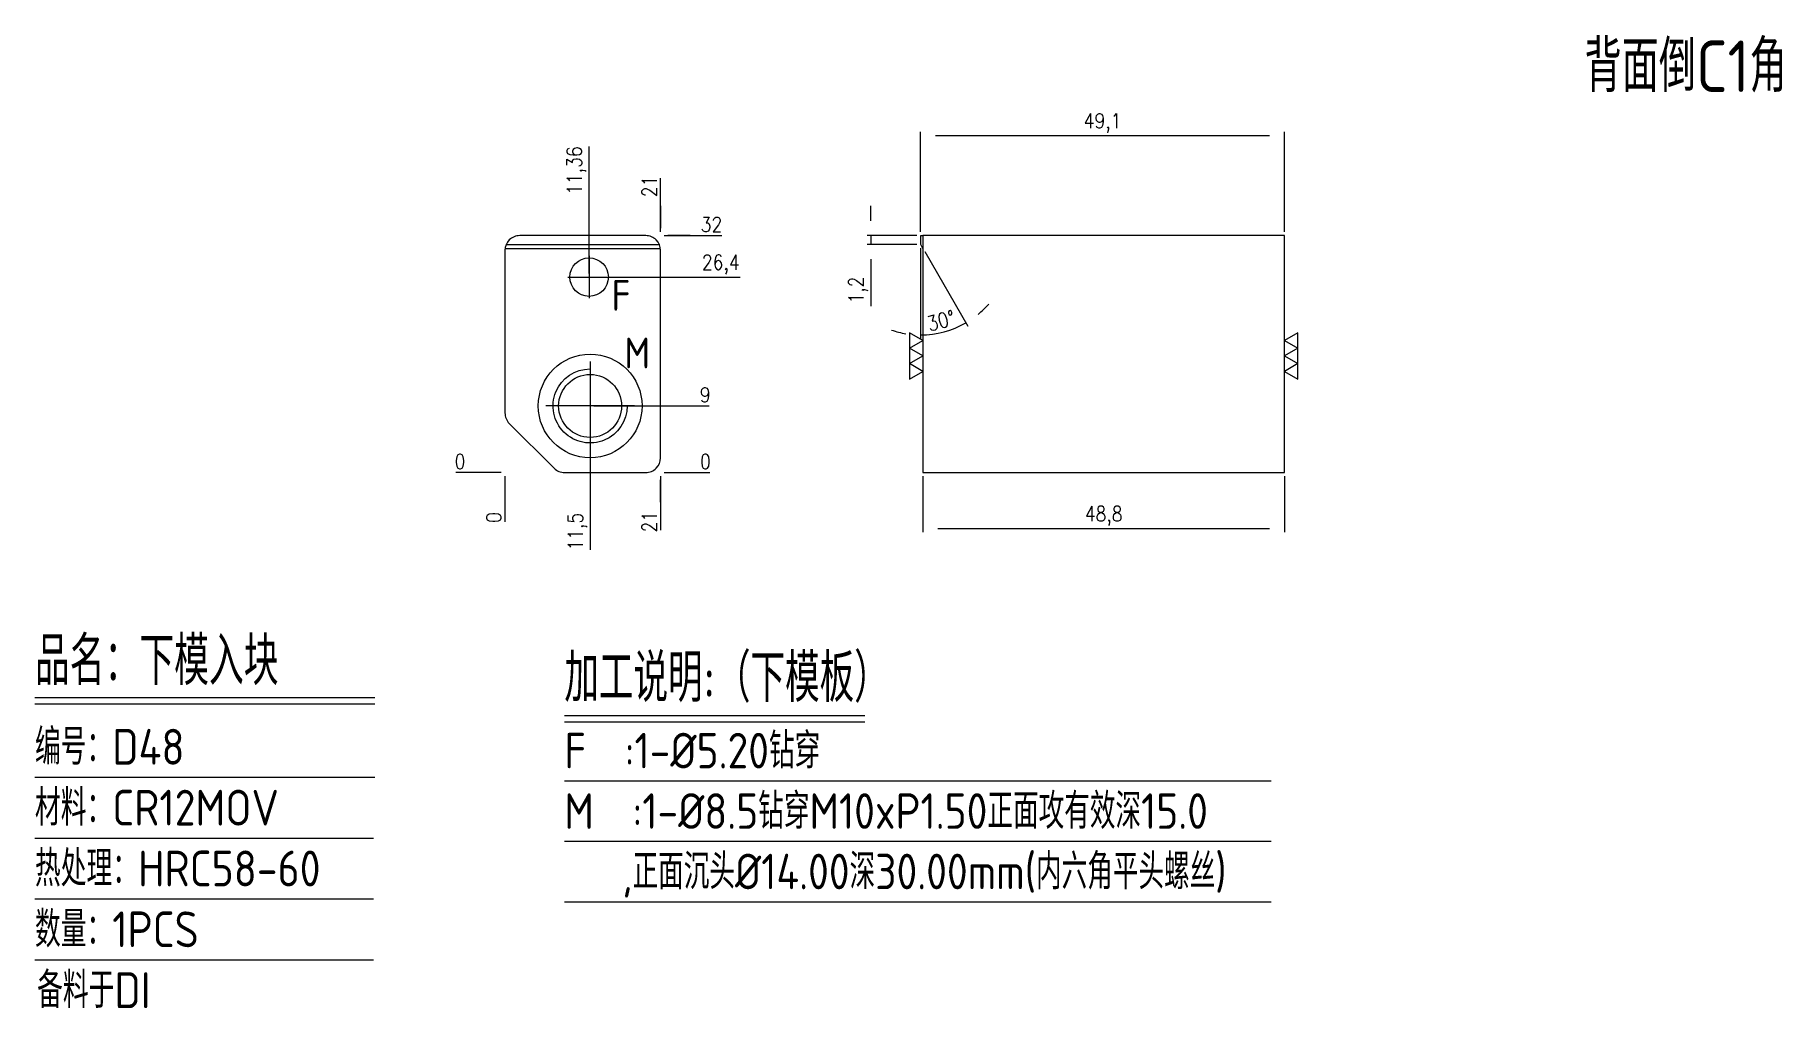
# Model space of a CAD drawing. Header units: millimetres. Extents: x 103960 to 104196, y -1112 to -980.
import ezdxf
from ezdxf.enums import TextEntityAlignment as Align

# ---------------------------------------------------------------- set-up
doc = ezdxf.new("R2010")
doc.units = ezdxf.units.MM
doc.linetypes.add('CENTER', pattern=[0])
for name, color, linetype in [('DIE_P', 2, 'Continuous'), ('DIM', 4, 'Continuous'), ('TEXT', 4, 'Continuous')]:
    doc.layers.add(name, color=color, linetype=linetype)
doc.styles.add('gbenor', font='gbenor.shx', dxfattribs={"bigfont": 'gbcbig.shx'})
doc.styles.get("Standard").update_dxf_attribs({"font": 'txt.shx', "width": 0.85, "bigfont": 'ctxt.shx'})
doc.dimstyles.new('T-2-WX', dxfattribs={"dimtxt": 2, "dimasz": 2, "dimexe": 0.5, "dimexo": 0.5, "dimgap": 0.5, "dimtad": 1, "dimtxsty": 'Standard', "dimblk": 'OPEN30', "dimcen": 0, "dimazin": 3, "dimtfac": 1, "dimtmove": 0, "dimatfit": 3, "dimldrblk": 'OPEN30', "dimlwd": -1, "dimlwe": -1})

# ---------------------------------------------------------------- blocks, each defined once
blk = doc.blocks.new('*D7579')
at = {"layer": 'Defpoints', "color": 0}
for p in [(104080.31, -1039.37), (104129.11, -1039.37), (104129.11, -1046.92)]:
    blk.add_point(p, dxfattribs=at)
at = {"layer": 'DIM', "color": 0}
for p, q in [((104080.31, -1039.87), (104080.31, -1047.42)), ((104129.11, -1039.87), (104129.11, -1047.42)), ((104082.31, -1046.92), (104127.11, -1046.92))]:
    blk.add_line(p, q, dxfattribs=at)
at = {"layer": 'DIM', "color": 0, "lineweight": 5, "insert": (104104.71, -1045.23), "char_height": 2, "attachment_point": 5}
blk.add_mtext('48,8', dxfattribs=at)
blk = doc.blocks.new('_Open30')
blk = doc.blocks.new('*D7580')
at = {"layer": 'Defpoints', "color": 0}
for p in [(104129.11, -993.86), (104080.01, -1007.37), (104129.11, -1007.37)]:
    blk.add_point(p, dxfattribs=at)
at = {"layer": 'DIM', "color": 0}
for p, q in [((104080.01, -1006.87), (104080.01, -993.36)), ((104082.01, -993.86), (104127.11, -993.86)), ((104129.11, -1006.87), (104129.11, -993.36))]:
    blk.add_line(p, q, dxfattribs=at)
at = {"layer": 'DIM', "color": 0, "lineweight": 5, "insert": (104104.56, -992.17), "char_height": 2, "attachment_point": 5}
blk.add_mtext('49,1', dxfattribs=at)
blk = doc.blocks.new('*D7581')
at = {"layer": 'Defpoints', "color": 0}
for p in [(104073.29, -1008.57), (104080.01, -1007.37), (104080.01, -1008.57)]:
    blk.add_point(p, dxfattribs=at)
at = {"layer": 'DIM', "color": 0}
for p, q in [((104073.29, -1005.37), (104073.29, -1003.37)), ((104079.51, -1007.37), (104072.79, -1007.37)), ((104079.51, -1008.57), (104072.79, -1008.57)), ((104073.29, -1007.37), (104073.29, -1008.57)), ((104073.29, -1010.57), (104073.29, -1016.89))]:
    blk.add_line(p, q, dxfattribs=at)
at = {"layer": 'DIM', "color": 0, "lineweight": 5, "insert": (104071.6, -1014.73), "char_height": 2, "attachment_point": 5, "rotation": 90}
blk.add_mtext('1,2', dxfattribs=at)
blk = doc.blocks.new('*D7582')
at = {"layer": 'Defpoints', "color": 0}
for p in [(104080.01, -1007.37), (104080.01, -1008.57), (104080.01, -1008.57), (104080.31, -1009.09), (104082.13, -1020.59)]:
    blk.add_point(p, dxfattribs=at)
at = {"layer": 'DIM', "color": 0}
for p, q in [((104080.01, -1009.07), (104080.01, -1021.28)), ((104080.56, -1009.53), (104086.37, -1019.58))]:
    blk.add_line(p, q, dxfattribs=at)
for start, end in [(309.3991, 318.7981), (251.2019, 260.6009), (270, 300)]:
    blk.add_arc((104080.01, -1008.57), 12.21, start, end, dxfattribs=at)
at = {"layer": 'DIM', "color": 0, "lineweight": 5, "insert": (104082.77, -1018.87), "char_height": 2, "attachment_point": 5, "rotation": 15}
blk.add_mtext('30%%d', dxfattribs=at)
blk = doc.blocks.new('*D7583')
at = {"layer": 'Defpoints', "color": 0}
for p in [(104023.9, -1039.37), (104044.9, -1039.37), (104049.9, -1039.37)]:
    blk.add_point(p, dxfattribs=at)
at = {"layer": 'DIM', "color": 0}
blk.add_line((104045.4, -1039.37), (104051.54, -1039.37), dxfattribs=at)
at = {"layer": 'DIM', "color": 0, "lineweight": 5, "insert": (104050.97, -1037.87), "char_height": 2, "attachment_point": 5}
blk.add_mtext('0', dxfattribs=at)
blk = doc.blocks.new('*D7584')
at = {"layer": 'Defpoints', "color": 0}
for p in [(104035.4, -1030.37), (104049.9, -1030.37), (104023.9, -1039.37)]:
    blk.add_point(p, dxfattribs=at)
at = {"layer": 'DIM', "color": 0}
for p, q in [((104035.9, -1030.37), (104041.9, -1030.37)), ((104041.9, -1030.37), (104045.9, -1030.37)), ((104045.9, -1030.37), (104051.46, -1030.37))]:
    blk.add_line(p, q, dxfattribs=at)
at = {"layer": 'DIM', "color": 0, "lineweight": 5, "insert": (104050.93, -1028.87), "char_height": 2, "attachment_point": 5}
blk.add_mtext('9', dxfattribs=at)
blk = doc.blocks.new('*D7585')
at = {"layer": 'Defpoints', "color": 0}
for p in [(104035.26, -1012.97), (104049.9, -1012.97), (104023.9, -1039.37)]:
    blk.add_point(p, dxfattribs=at)
at = {"layer": 'DIM', "color": 0}
for p, q in [((104035.76, -1012.97), (104041.9, -1012.97)), ((104041.9, -1012.97), (104045.9, -1012.97)), ((104045.9, -1012.97), (104055.67, -1012.97))]:
    blk.add_line(p, q, dxfattribs=at)
at = {"layer": 'DIM', "color": 0, "lineweight": 5, "insert": (104053.03, -1011.28), "char_height": 2, "attachment_point": 5}
blk.add_mtext('26,4', dxfattribs=at)
blk = doc.blocks.new('*D7586')
at = {"layer": 'Defpoints', "color": 0}
for p in [(104044.9, -1007.37), (104049.9, -1007.37), (104023.9, -1039.37)]:
    blk.add_point(p, dxfattribs=at)
at = {"layer": 'DIM', "color": 0}
for p, q in [((104045.4, -1007.37), (104048.9, -1007.37)), ((104048.9, -1007.37), (104045.9, -1007.37)), ((104045.9, -1007.37), (104053.16, -1007.37))]:
    blk.add_line(p, q, dxfattribs=at)
at = {"layer": 'DIM', "color": 0, "lineweight": 5, "insert": (104051.78, -1005.87), "char_height": 2, "attachment_point": 5}
blk.add_mtext('32', dxfattribs=at)
blk = doc.blocks.new('*D7587')
at = {"layer": 'Defpoints', "color": 0}
for p in [(104018.9, -1039.37), (104023.9, -1039.37), (104023.9, -1039.37)]:
    blk.add_point(p, dxfattribs=at)
at = {"layer": 'DIM', "color": 0}
blk.add_line((104023.4, -1039.37), (104017.27, -1039.37), dxfattribs=at)
at = {"layer": 'DIM', "color": 0, "lineweight": 5, "insert": (104017.84, -1037.87), "char_height": 2, "attachment_point": 5}
blk.add_mtext('0', dxfattribs=at)
blk = doc.blocks.new('*D7588')
at = {"layer": 'Defpoints', "color": 0}
for p in [(104023.9, -1039.37), (104044.9, -1039.37), (104044.9, -1044.37)]:
    blk.add_point(p, dxfattribs=at)
at = {"layer": 'DIM', "color": 0}
for p, q in [((104044.9, -1039.87), (104044.9, -1043.37)), ((104044.9, -1043.37), (104044.9, -1040.37)), ((104044.9, -1040.37), (104044.9, -1047.14))]:
    blk.add_line(p, q, dxfattribs=at)
at = {"layer": 'DIM', "color": 0, "lineweight": 5, "insert": (104043.4, -1046), "char_height": 2, "attachment_point": 5, "rotation": 90}
blk.add_mtext('21', dxfattribs=at)
blk = doc.blocks.new('*D7589')
at = {"layer": 'Defpoints', "color": 0}
for p in [(104035.4, -1030.37), (104023.9, -1039.37), (104035.4, -1044.37)]:
    blk.add_point(p, dxfattribs=at)
at = {"layer": 'DIM', "color": 0}
for p, q in [((104035.4, -1030.87), (104035.4, -1036.37)), ((104035.4, -1036.37), (104035.4, -1040.37)), ((104035.4, -1040.37), (104035.4, -1049.81))]:
    blk.add_line(p, q, dxfattribs=at)
at = {"layer": 'DIM', "color": 0, "lineweight": 5, "insert": (104033.71, -1047.34), "char_height": 2, "attachment_point": 5, "rotation": 90}
blk.add_mtext('11,5', dxfattribs=at)
blk = doc.blocks.new('*D7590')
at = {"layer": 'Defpoints', "color": 0}
for p in [(104023.9, -1039.37), (104023.9, -1039.37), (104023.9, -1044.37)]:
    blk.add_point(p, dxfattribs=at)
at = {"layer": 'DIM', "color": 0}
blk.add_line((104023.9, -1039.87), (104023.9, -1046), dxfattribs=at)
at = {"layer": 'DIM', "color": 0, "lineweight": 5, "insert": (104022.4, -1045.44), "char_height": 2, "attachment_point": 5, "rotation": 90}
blk.add_mtext('0', dxfattribs=at)
blk = doc.blocks.new('*D7591')
at = {"layer": 'Defpoints', "color": 0}
for p in [(104044.9, -1002.37), (104044.9, -1007.37), (104023.9, -1039.37)]:
    blk.add_point(p, dxfattribs=at)
at = {"layer": 'DIM', "color": 0}
for p, q in [((104044.9, -1006.37), (104044.9, -999.61)), ((104044.9, -1006.87), (104044.9, -1003.37)), ((104044.9, -1003.37), (104044.9, -1006.37))]:
    blk.add_line(p, q, dxfattribs=at)
at = {"layer": 'DIM', "color": 0, "lineweight": 5, "insert": (104043.4, -1000.74), "char_height": 2, "attachment_point": 5, "rotation": 90}
blk.add_mtext('21', dxfattribs=at)
blk = doc.blocks.new('*D7592')
at = {"layer": 'Defpoints', "color": 0}
for p in [(104035.26, -1002.37), (104035.26, -1012.97), (104023.9, -1039.37)]:
    blk.add_point(p, dxfattribs=at)
at = {"layer": 'DIM', "color": 0}
for p, q in [((104035.26, -1006.37), (104035.26, -995.32)), ((104035.26, -1008.97), (104035.26, -1006.37)), ((104035.26, -1012.47), (104035.26, -1008.97))]:
    blk.add_line(p, q, dxfattribs=at)
at = {"layer": 'DIM', "color": 0, "lineweight": 5, "insert": (104033.57, -998.6), "char_height": 2, "attachment_point": 5, "rotation": 90}
blk.add_mtext('11,36', dxfattribs=at)

msp = doc.modelspace()

# ---------------------------------------------------------------- linework, layer by layer
at = {"layer": 'DIE_P', "lineweight": 5}
for p, q in [((104023.906, -1009.094, 0), (104044.902, -1009.094, 0)), ((104024.004, -1008.583), (104044.804, -1008.583))]:
    msp.add_line(p, q, dxfattribs=at)
at = {"layer": 'DIE_P', "color": 4, "linetype": 'CENTER', "lineweight": 5}
for p, q in [((104035.264, -1010.115), (104035.264, -1015.835)), ((104032.404, -1012.975), (104038.124, -1012.975))]:
    msp.add_line(p, q, dxfattribs=at)
at = {"layer": 'DIE_P', "linetype": 'Continuous', "lineweight": 5}
msp.add_lwpolyline([(104023.904, -1009.375), (104023.904, -1031.32, 0.1989124), (104024.49, -1032.735), (104030.539, -1038.784, 0.1989124), (104031.953, -1039.37), (104042.904, -1039.37, 0.4142136), (104044.904, -1037.37), (104044.904, -1009.375, 0.4142136), (104042.904, -1007.375), (104025.904, -1007.375, 0.4142136)], format="xyb", close=True, dxfattribs=at)
at = {"layer": 'DIE_P', "lineweight": 5}
msp.add_lwpolyline([(104080.014, -1008.575), (104080.014, -1007.375), (104080.314, -1007.375), (104080.314, -1009.094)], close=True, dxfattribs=at)
at = {"layer": 'DIE_P', "color": 2, "linetype": 'Continuous', "lineweight": 5}
msp.add_lwpolyline([(104129.114, -1007.375), (104080.314, -1007.375), (104080.314, -1039.37), (104129.114, -1039.37)], close=True, dxfattribs=at)
at = {"layer": 'DIE_P', "lineweight": 5}
msp.add_lwpolyline([(104040.404, -1030.375, -2.4142136), (104035.404, -1025.375)], format="xyb", dxfattribs=at)
at = {"layer": 'DIE_P', "linetype": 'CENTER', "lineweight": 5}
for points in [[(104035.404, -1024.375), (104035.404, -1036.375)], [(104041.404, -1030.375), (104029.404, -1030.375)]]:
    msp.add_lwpolyline(points, dxfattribs=at)
at = {"layer": 'DIE_P', "linetype": 'Continuous', "lineweight": 5}
for centre, radius in [((104035.264, -1012.975), 2.6), ((104035.404, -1030.375), 7)]:
    msp.add_circle(centre, radius, dxfattribs=at)
at = {"layer": 'DIE_P', "lineweight": 5}
msp.add_circle((104035.404, -1030.375), 4.25, dxfattribs=at)
at = {"layer": 'DIM', "color": 4, "linetype": 'Continuous', "lineweight": 25}
for p, q in [((103960.469, -1069.752), (104006.354, -1069.752)), ((103960.469, -1070.598), (104006.354, -1070.598)), ((103960.469, -1080.504), (104006.354, -1080.504)), ((103960.469, -1088.72), (104006.155, -1088.72)), ((103960.469, -1096.935), (104006.155, -1096.935)), ((103960.469, -1105.15), (104006.155, -1105.15))]:
    msp.add_line(p, q, dxfattribs=at)
at = {"layer": 'TEXT', "color": 3, "lineweight": 5}
for p, q in [((104031.923, -1072.184), (104072.474, -1072.184)), ((104031.923, -1073.024), (104072.474, -1073.024))]:
    msp.add_line(p, q, dxfattribs=at)
at = {"layer": 'TEXT', "color": 3, "linetype": 'Continuous', "lineweight": 5}
for p, q in [((104031.923, -1080.992), (104127.31, -1080.992)), ((104031.923, -1089.152), (104127.31, -1089.152)), ((104031.923, -1097.312), (104127.31, -1097.312))]:
    msp.add_line(p, q, dxfattribs=at)
at = {"layer": 'TEXT', "lineweight": 5}
for points in [[(104078.514, -1026.74), (104080.314, -1025.701), (104078.514, -1024.662), (104080.314, -1023.622), (104078.514, -1022.583), (104080.314, -1021.544), (104078.514, -1020.505), (104078.514, -1026.74)], [(104130.914, -1020.505), (104129.114, -1021.544), (104130.914, -1022.583), (104129.114, -1023.622), (104130.914, -1024.662), (104129.114, -1025.701), (104130.914, -1026.74), (104130.914, -1020.505)]]:
    msp.add_lwpolyline(points, close=True, dxfattribs=at)

# ---------------------------------------------------------------- texts
at = {"layer": 'DIM', "color": 3, "linetype": 'Continuous', "lineweight": 25, "style": 'gbenor'}
for s, height, p in [('品名：下模入块', 6.5237, (103960.469, -1068.061)), ('编号：D48', 4.8324, (103960.469, -1078.813)), ('材料：CR12MOV', 4.8324, (103960.469, -1087.028)), ('热处理：HRC58-60', 4.8324, (103960.469, -1095.243)), ('数量：1PCS', 4.8324, (103960.469, -1103.458)), ('备料于DI', 4.8324, (103960.763, -1111.673))]:
    msp.add_text(s, height=height, dxfattribs=at).set_placement(p)
at = {"layer": 'TEXT', "color": 4, "lineweight": 5, "style": 'gbenor'}
for s, height, p in [('背面倒C1角', 6.9635, (104169.617, -987.99)), ('加工说明:（下模板）', 6.48, (104031.923, -1070.336)), ('F  :1-%%c5.20钻穿', 4.8, (104031.923, -1079.312)), ('M  :1-%%C8.5钻穿M10xP1.50正面攻有效深15.0', 4.8, (104031.923, -1087.472)), ('   ,正面沉头%%c14.00深30.00mm(内六角平头螺丝)', 4.8, (104031.923, -1095.632))]:
    msp.add_text(s, height=height, dxfattribs=at).set_placement(p)
for s, p in [('F', (104039.572, -1015.441)), ('M', (104041.766, -1023.218))]:
    msp.add_text(s, height=4.16, dxfattribs=at).set_placement(p, align=Align.MIDDLE_CENTER)

# ---------------------------------------------------------------- dimensions: what is measured, and where the dimension line sits
at = {"layer": 'DIM', "lineweight": 5}
for base, p1, p2, picture, middle in [((104129.114, -993.859), (104080.014, -1007.375), (104129.114, -1007.375), '*D7580', (104104.564, -992.169)), ((104129.114, -1046.923), (104080.314, -1039.37), (104129.114, -1039.37), '*D7579', (104104.714, -1045.233))]:
    dim = msp.add_linear_dim(base=base, p1=p1, p2=p2, dimstyle='T-2-WX', dxfattribs=at)
    dim.commit()
    dim.dimension.update_dxf_attribs({"geometry": picture, "text_midpoint": middle})
for feature_location, offset, dtype, origin, picture, middle in [((104035.264, -1012.975), (0, 10.6), 1, (104023.904, -1039.37), '*D7592', (104033.573, -998.596)), ((104044.904, -1007.375), (0, 5), 1, (104023.904, -1039.37), '*D7591', (104043.404, -1000.741)), ((104044.9037, -1007.3745), (5, 0.0004), 0, (104023.9037, -1039.3702), '*D7586', (104051.7799, -1005.8742)), ((104035.2637, -1012.9745), (14.64, 0.0004), 0, (104023.9037, -1039.3702), '*D7585', (104053.0347, -1011.2837)), ((104035.4037, -1030.3745), (14.5, 0.0004), 0, (104023.9037, -1039.3702), '*D7584', (104050.9299, -1028.8742)), ((104035.404, -1030.375), (0, -13.996), 1, (104023.904, -1039.37), '*D7589', (104033.713, -1047.339)), ((104023.903716697, -1039.370196682), (-5, 0), 0, (104023.903716697, -1039.370196682), '*D7587', (104017.837050031, -1037.870196682)), ((104044.903716718, -1039.370196682), (5, 0), 0, (104023.903716697, -1039.370196682), '*D7583', (104050.970383384, -1037.870196682)), ((104023.903716697, -1039.370196682), (0, -5), 1, (104023.903716697, -1039.370196682), '*D7590', (104022.403716697, -1045.436863349)), ((104044.904, -1039.37), (0, -5), 1, (104023.904, -1039.37), '*D7588', (104043.404, -1046.004))]:
    dim = msp.add_ordinate_dim(feature_location=feature_location, offset=offset, dtype=dtype, origin=origin, dimstyle='T-2-WX', dxfattribs=at)
    dim.commit()
    dim.dimension.update_dxf_attribs({"geometry": picture, "text_midpoint": middle})
dim = msp.add_linear_dim(base=(104073.291, -1008.575), p1=(104080.014, -1007.375), p2=(104080.014, -1008.575), angle=270, dimstyle='T-2-WX', dxfattribs=at)
dim.commit()
dim.dimension.update_dxf_attribs({"geometry": '*D7581', "text_midpoint": (104071.601, -1014.734)})
dim = msp.add_angular_dim_2l(base=(104082.1339, -1020.5946), line1=((104080.3144, -1009.0942), (104080.0144, -1008.5745)), line2=((104080.0144, -1008.5745), (104080.0144, -1007.3745)), dimstyle='T-2-WX', dxfattribs=at)
dim.commit()
dim.dimension.update_dxf_attribs({"geometry": '*D7582', "text_midpoint": (104082.7729, -1018.8693)})

doc.saveas('drawing.dxf')
